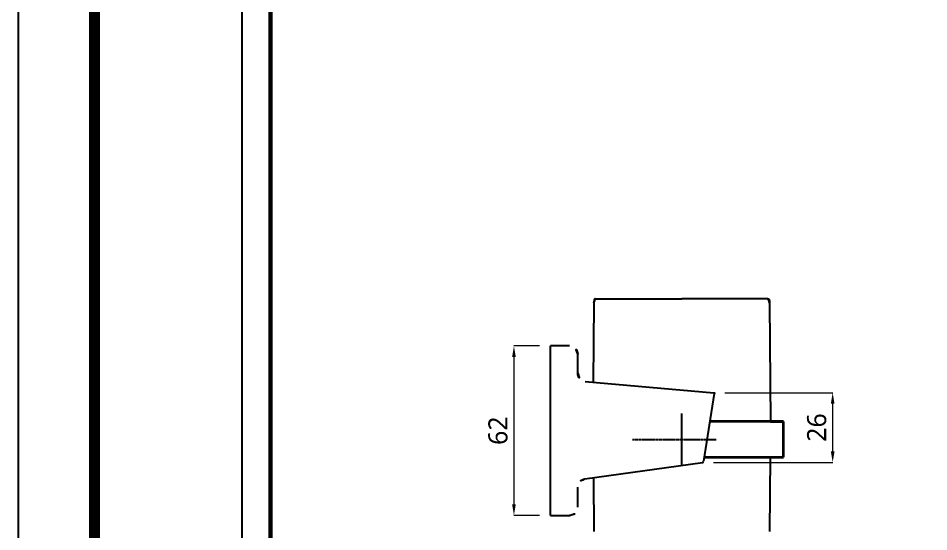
# Model space of a CAD drawing. Extents: x 16296675745 to 16296677481, y -37409619395 to -37409618123.
# Drawn here: x 16296675745 to 16296676078, y -37409619086 to -37409618898.1 of the extents above; entities that cross this region are included whole.
import ezdxf

# ---------------------------------------------------------------- set-up
doc = ezdxf.new("R2010")
doc.units = 0
doc.header["$LTSCALE"] = 10
doc.header["$MEASUREMENT"] = 0
doc.header["$PDMODE"] = 3
doc.header["$PDSIZE"] = -10
doc.linetypes.add('CENTER', pattern=[2, 1.25, -0.25, 0.25, -0.25])
doc.layers.get('0').update_dxf_attribs({"linetype": 'CONTINUOUS'})
doc.layers.get('DEFPOINTS').update_dxf_attribs({"linetype": 'CONTINUOUS'})
doc.layers.add('中心线', color=1, linetype='CENTER')
doc.layers.add('标尺线', color=82, linetype='CONTINUOUS', lineweight=18)
doc.layers.add('粗实线', color=7, linetype='CONTINUOUS', lineweight=35)
doc.styles.add('Daelim Dimension', font='')
doc.styles.get('Daelim Dimension').set_extended_font_data('NanumGothic')
doc.dimstyles.new('DEFAULT', dxfattribs={"dimscale": 2, "dimtxt": 2, "dimasz": 2, "dimexe": 0, "dimexo": 2, "dimgap": 1, "dimtad": 1, "dimdec": 1, "dimzin": 9, "dimdsep": 46, "dimtxsty": 'Daelim Dimension', "dimcen": 0.5, "dimclrd": 252, "dimclre": 252, "dimclrt": 3, "dimadec": 1, "dimazin": 0, "dimtfac": 1, "dimtdec": 1, "dimtix": 1, "dimtmove": 0, "dimatfit": 3, "dimfxl": 1, "dimtolj": 1, "dimtzin": 1, "dimlwd": 9, "dimlwe": 9, "dimarcsym": 0})

# ---------------------------------------------------------------- blocks, each defined once
blk = doc.blocks.new('*D14')
at = {"layer": 'DEFPOINTS', "color": 0, "transparency": 16777216}
for p in [(16296675939.65361, -37409619018.000954), (16296675926.30249, -37409619080.000954), (16296675939.65361, -37409619080.000954)]:
    blk.add_point(p, dxfattribs=at)
at = {"layer": '标尺线', "color": 5, "lineweight": 9, "transparency": 16777216}
for p, q in [((16296675935.65361, -37409619018.000954), (16296675926.30249, -37409619018.000954)), ((16296675926.30249, -37409619022.000954), (16296675926.30249, -37409619076.000954)), ((16296675935.65361, -37409619080.000954), (16296675926.30249, -37409619080.000954))]:
    blk.add_line(p, q, dxfattribs=at)
at = {"layer": '标尺线', "color": 5, "transparency": 16777216}
for points in [[(16296675925.63583, -37409619022.000954), (16296675926.96916, -37409619022.000954), (16296675926.30249, -37409619018.000954)], [(16296675925.63583, -37409619076.000954), (16296675926.96916, -37409619076.000954), (16296675926.30249, -37409619080.000954)]]:
    blk.add_solid(points, dxfattribs=at)
at = {"layer": '标尺线', "color": 7, "transparency": 16777216, "insert": (16296675920.49205, -37409619049.000954), "char_height": 7, "attachment_point": 5, "rotation": 90, "style": 'Daelim Dimension'}
blk.add_mtext('\\A1;62', dxfattribs=at)
blk = doc.blocks.new('*D0')
at = {"layer": 'DEFPOINTS', "color": 0, "transparency": 16777216}
for p in [(16296675999.374241, -37409619035.094147), (16296676042.855169, -37409619035.094147), (16296675995.290199, -37409619060.605438)]:
    blk.add_point(p, dxfattribs=at)
at = {"layer": '标尺线', "color": 5, "lineweight": 9, "transparency": 16777216}
for p, q in [((16296676003.374241, -37409619035.094147), (16296676042.855169, -37409619035.094147)), ((16296676042.855169, -37409619056.605438), (16296676042.855169, -37409619039.094147)), ((16296675999.290199, -37409619060.605438), (16296676042.855169, -37409619060.605438))]:
    blk.add_line(p, q, dxfattribs=at)
at = {"layer": '标尺线', "color": 5, "transparency": 16777216}
for points in [[(16296676042.188499, -37409619039.094147), (16296676043.52183, -37409619039.094147), (16296676042.855169, -37409619035.094147)], [(16296676042.188499, -37409619056.605438), (16296676043.52183, -37409619056.605438), (16296676042.855169, -37409619060.605438)]]:
    blk.add_solid(points, dxfattribs=at)
at = {"layer": '标尺线', "color": 7, "transparency": 16777216, "insert": (16296676037.044729, -37409619047.849792), "char_height": 7, "attachment_point": 5, "rotation": 90, "style": 'Daelim Dimension'}
blk.add_mtext('\\A1;26', dxfattribs=at)

msp = doc.modelspace()

# ---------------------------------------------------------------- linework, layer by layer
at = {"color": 7, "linetype": 'Continuous'}
for p, q in [((16296675955.51931, -37409619002.302406), (16296675955.266821, -37409619031.235237)), ((16296675956.11928, -37409619000.707642), (16296675987.65361, -37409619000.707642)), ((16296676019.187929, -37409619000.707642), (16296675987.65361, -37409619000.707642)), ((16296676019.78791, -37409619002.302406), (16296676020.166639, -37409619045.700958)), ((16296675939.65361, -37409619080.000954), (16296675939.65361, -37409619018.000954)), ((16296675946.65361, -37409619018.000954), (16296675939.65361, -37409619018.000954)), ((16296675949.65361, -37409619027.995163), (16296675949.65361, -37409619021.000954)), ((16296675952.392139, -37409619030.983742), (16296675999.374241, -37409619035.094147)), ((16296675995.714621, -37409619060.188683), (16296675999.644381, -37409619035.440048)), ((16296676020.029949, -37409619058.700958), (16296676019.79838, -37409619085.912872)), ((16296675952.237261, -37409619066.638893), (16296675995.290199, -37409619060.605438)), ((16296675955.34112, -37409619066.203911), (16296675955.508841, -37409619085.912872)), ((16296675949.65361, -37409619077.000954), (16296675949.65361, -37409619069.609863)), ((16296675939.65361, -37409619080.000954), (16296675946.65361, -37409619080.000954))]:
    msp.add_line(p, q, dxfattribs=at)
at = {"ltscale": 0.5}
for points in [[(16296675745.032089, -37409619395.241547), (16296677481.032089, -37409619395.241547), (16296677481.032089, -37409618123.241547), (16296675745.032089, -37409618123.241547)], [(16296675826.83497, -37409619187.177101), (16296676477.83497, -37409619187.177101), (16296676477.83497, -37409618710.177101), (16296675826.83497, -37409618710.177101)]]:
    msp.add_lwpolyline(points, close=True, dxfattribs=at)
at = {"color": 5, "linetype": 'ByBlock', "lineweight": 200}
for points, const_width in [([(16296675772.947269, -37409619340.775627), (16296677452.947269, -37409619340.775627), (16296677452.947269, -37409618152.775627), (16296675772.947269, -37409618152.775627)], 4), ([(16296675837.303169, -37409619166.75238), (16296676467.303169, -37409619166.75238), (16296676467.303169, -37409618721.25238), (16296675837.303169, -37409618721.25238)], 1.5)]:
    msp.add_lwpolyline(points, close=True, dxfattribs=dict(at, const_width=const_width))
at = {"color": 7, "linetype": 'Continuous'}
for centre, radius, start, end in [((16296675946.65361, -37409619021.000954), 3, 0, 90), ((16296675952.65361, -37409619027.995163), 3, 180, 264.99995962), ((16296675999.348101, -37409619035.393013), 0.3, 350.97750814, 84.99995962), ((16296675995.22081, -37409619060.110283), 0.5, 277.977485, 350.97750814), ((16296675952.65361, -37409619069.609863), 3, 97.977485, 180), ((16296675946.65361, -37409619077.000954), 3, 270, 0)]:
    msp.add_arc(centre, radius, start, end, dxfattribs=at)
for points in [[(16296675955.51931, -37409619002.302406), (16296675955.520651, -37409619002.148438), (16296675955.528549, -37409619001.917374), (16296675955.558901, -37409619001.610817), (16296675955.595421, -37409619001.382507), (16296675955.651991, -37409619001.158401), (16296675955.725929, -37409619000.978996), (16296675955.81349, -37409619000.851517), (16296675955.898161, -37409619000.771118), (16296675956.00309, -37409619000.718292), (16296675956.08079, -37409619000.707642), (16296675956.119289, -37409619000.707642)], [(16296676019.78791, -37409619002.302406), (16296676019.78656, -37409619002.148438), (16296676019.778669, -37409619001.917374), (16296676019.74832, -37409619001.610817), (16296676019.71179, -37409619001.382507), (16296676019.65523, -37409619001.158401), (16296676019.581289, -37409619000.978996), (16296676019.493719, -37409619000.851517), (16296676019.40906, -37409619000.771118), (16296676019.304119, -37409619000.718292), (16296676019.226419, -37409619000.707642), (16296676019.187929, -37409619000.707642)]]:
    msp.add_open_spline(points, degree=3, knots=[0, 0, 0, 0, 0.2500052132, 0.3750231078, 0.5000350475, 0.6250244772, 0.7499206772, 0.8124556796, 0.8749859611, 0.9374959157, 1, 1, 1, 1], dxfattribs=at)
at = {"layer": '中心线', "color": 1, "linetype": 'CENTER', "ltscale": 0.01}
msp.add_line((16296675987.65361, -37409619061.700958), (16296675987.65361, -37409619042.700958), dxfattribs=at)
msp.add_line((16296675987.65361, -37409619061.700958), (16296675987.65361, -37409619042.700958), dxfattribs=at)
at = {"layer": '中心线', "color": 1, "linetype": 'CENTER', "ltscale": 0.01157}
for p, q in [((16296675987.65361, -37409619061.360947), (16296675987.65361, -37409619043.040947)), ((16296675987.65361, -37409619061.360947), (16296675987.65361, -37409619043.040947)), ((16296675969.65361, -37409619052.200958), (16296676000.220341, -37409619052.200958)), ((16296675969.65361, -37409619052.200958), (16296676000.220341, -37409619052.200958))]:
    msp.add_line(p, q, dxfattribs=at)
at = {"layer": '标尺线'}
msp.add_line((16296675955.67716, -37409619001.103729), (16296675956.07032, -37409619000.710571), dxfattribs=at)
at = {"layer": '粗实线', "color": 7, "linetype": 'Continuous'}
for p, q in [((16296676024.90361, -37409619045.700958), (16296675998.015091, -37409619045.700958)), ((16296676020.15361, -37409619045.700958), (16296676024.90361, -37409619045.700958)), ((16296676024.90361, -37409619058.700958), (16296676024.90361, -37409619045.700958)), ((16296675995.95085, -37409619058.700958), (16296676024.90361, -37409619058.700958))]:
    msp.add_line(p, q, dxfattribs=at)

# ---------------------------------------------------------------- dimensions: what is measured, and where the dimension line sits
at = {"layer": '标尺线'}
for base, p1, p2, picture, middle in [((16296675926.30249, -37409619080.000954), (16296675939.65361, -37409619018.000954), (16296675939.65361, -37409619080.000954), '*D14', (16296675920.49205, -37409619049.000954)), ((16296676042.855169, -37409619035.094147), (16296675995.290199, -37409619060.605438), (16296675999.374241, -37409619035.094147), '*D0', (16296676037.044729, -37409619047.849792))]:
    dim = msp.add_linear_dim(base=base, p1=p1, p2=p2, angle=90, dimstyle='DEFAULT', override={"dimtxt": 3.5, "dimdec": 0, "dimclrd": 5, "dimclre": 5, "dimclrt": 7}, dxfattribs=at)
    dim.commit()
    dim.dimension.update_dxf_attribs({"geometry": picture, "text_midpoint": middle})

doc.saveas('drawing.dxf')
